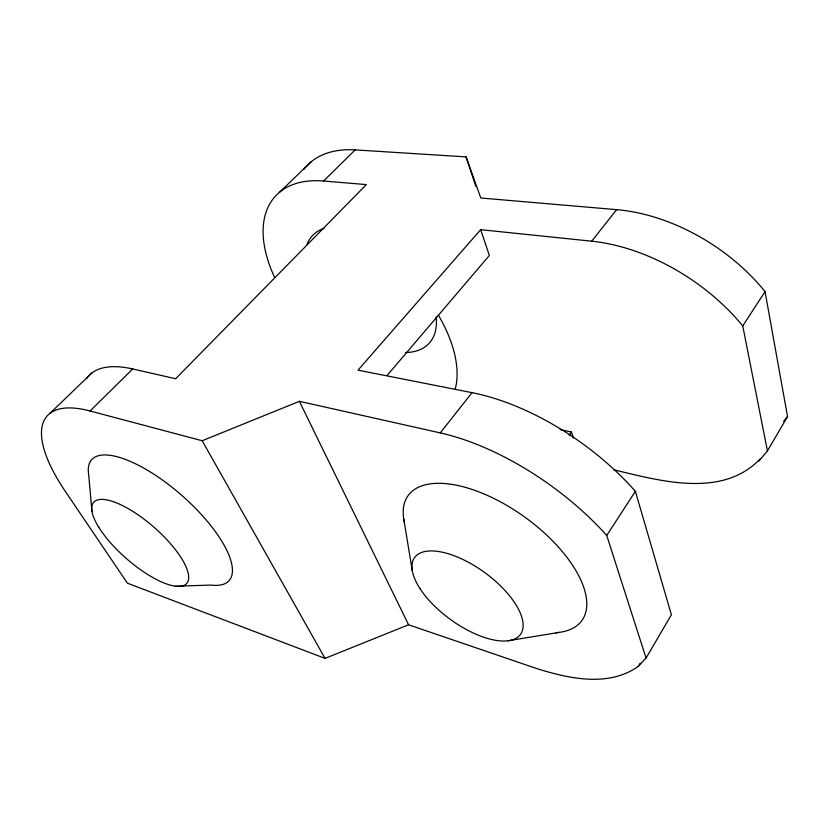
<?xml version="1.0" encoding="UTF-8"?>
<svg xmlns="http://www.w3.org/2000/svg" width="829" height="829" viewBox="0 0 829 829"><rect width="100%" height="100%" fill="white"/><g stroke="black" fill="none" stroke-linecap="round" stroke-linejoin="round"><path stroke-width="1.24" d="M274.648 277.477A132.619 74.631 42.7 0 1 323.559 181.023L366.345 184.598L175.644 378.739L132.733 368.967L90.071 410.987A153.044 54.942 41.3 0 0 64.983 490.861L127.407 583.181L325.051 658.381L408.573 624.776L536.166 668.381C568.549 678.588 608.299 687.552 638.289 666.381L640.216 663.086M613.657 469.774C659.967 480.768 722.069 498.737 760.162 458.924M638.289 666.381L646.05 658.05L671.397 614.786L635.377 491.338A175.085 88.786 35.3 0 0 472.043 392.656L358.014 370.169L480.665 229.674L591.719 241.198A159.717 100.102 33.8 0 1 742.753 325.932L767.426 450.903L758.867 461.121M767.426 450.903L787.55 416.562L765.043 291.611A156.505 102.008 33.3 0 0 616.641 209.654L480.81 197.996L466.074 156.888L355.164 149.894A129.842 76.672 42.9 0 0 304.036 169.116M646.05 658.05L606.735 535.451L635.377 491.338M742.753 325.932L765.043 291.611M569.191 435.152L571.45 431.982L560.124 429.629M90.071 410.987L202.183 440.748L299.383 401.319L440.251 432.893L472.043 392.656M591.719 241.198L616.641 209.654M783.623 421.319L787.55 416.562M387.112 375.475L489.348 255.446L480.665 229.674M323.559 181.023L355.164 149.894M50.175 413.143L91.915 372.946M279.819 191.986L311.134 161.831M508.136 640.755L559.171 632.392M175.302 586.207L211.053 585.067A91.532 32.756 41.3 0 0 184.857 498.115A91.532 32.756 41.3 0 0 88.672 474.468L91.926 511.213M202.183 440.748L325.051 658.381M299.383 401.319L408.573 624.776M466.074 156.888L475.805 186.276M571.45 431.982L573.409 438.095M403.806 519.317L412.262 570.539M440.251 432.893A179.147 85.19 35.6 0 1 606.735 535.451M86.527 378.656A149.334 59.128 41.5 0 1 132.733 368.967M404.5 522.798A107.014 50.673 35.7 0 1 525.659 517.731A107.014 50.673 35.7 0 1 555.741 632.724M436.116 316.927A79.377 44.559 42.6 0 1 405.505 352.522M307.02 244.482A79.377 44.559 42.6 0 1 323.932 228.462M438.396 315.134A135.231 72.569 42.4 0 1 455.152 389.319M420.241 588.973A65.418 29.046 36 0 0 516.56 638.009A65.418 29.046 36 0 0 465.877 560.953A65.418 29.046 36 0 0 420.241 588.973M98.713 527.192A61.719 20.88 41.1 0 0 182.649 585.916A61.719 20.88 41.1 0 0 139.127 515.576A61.719 20.88 41.1 0 0 98.713 527.192"/></g></svg>
